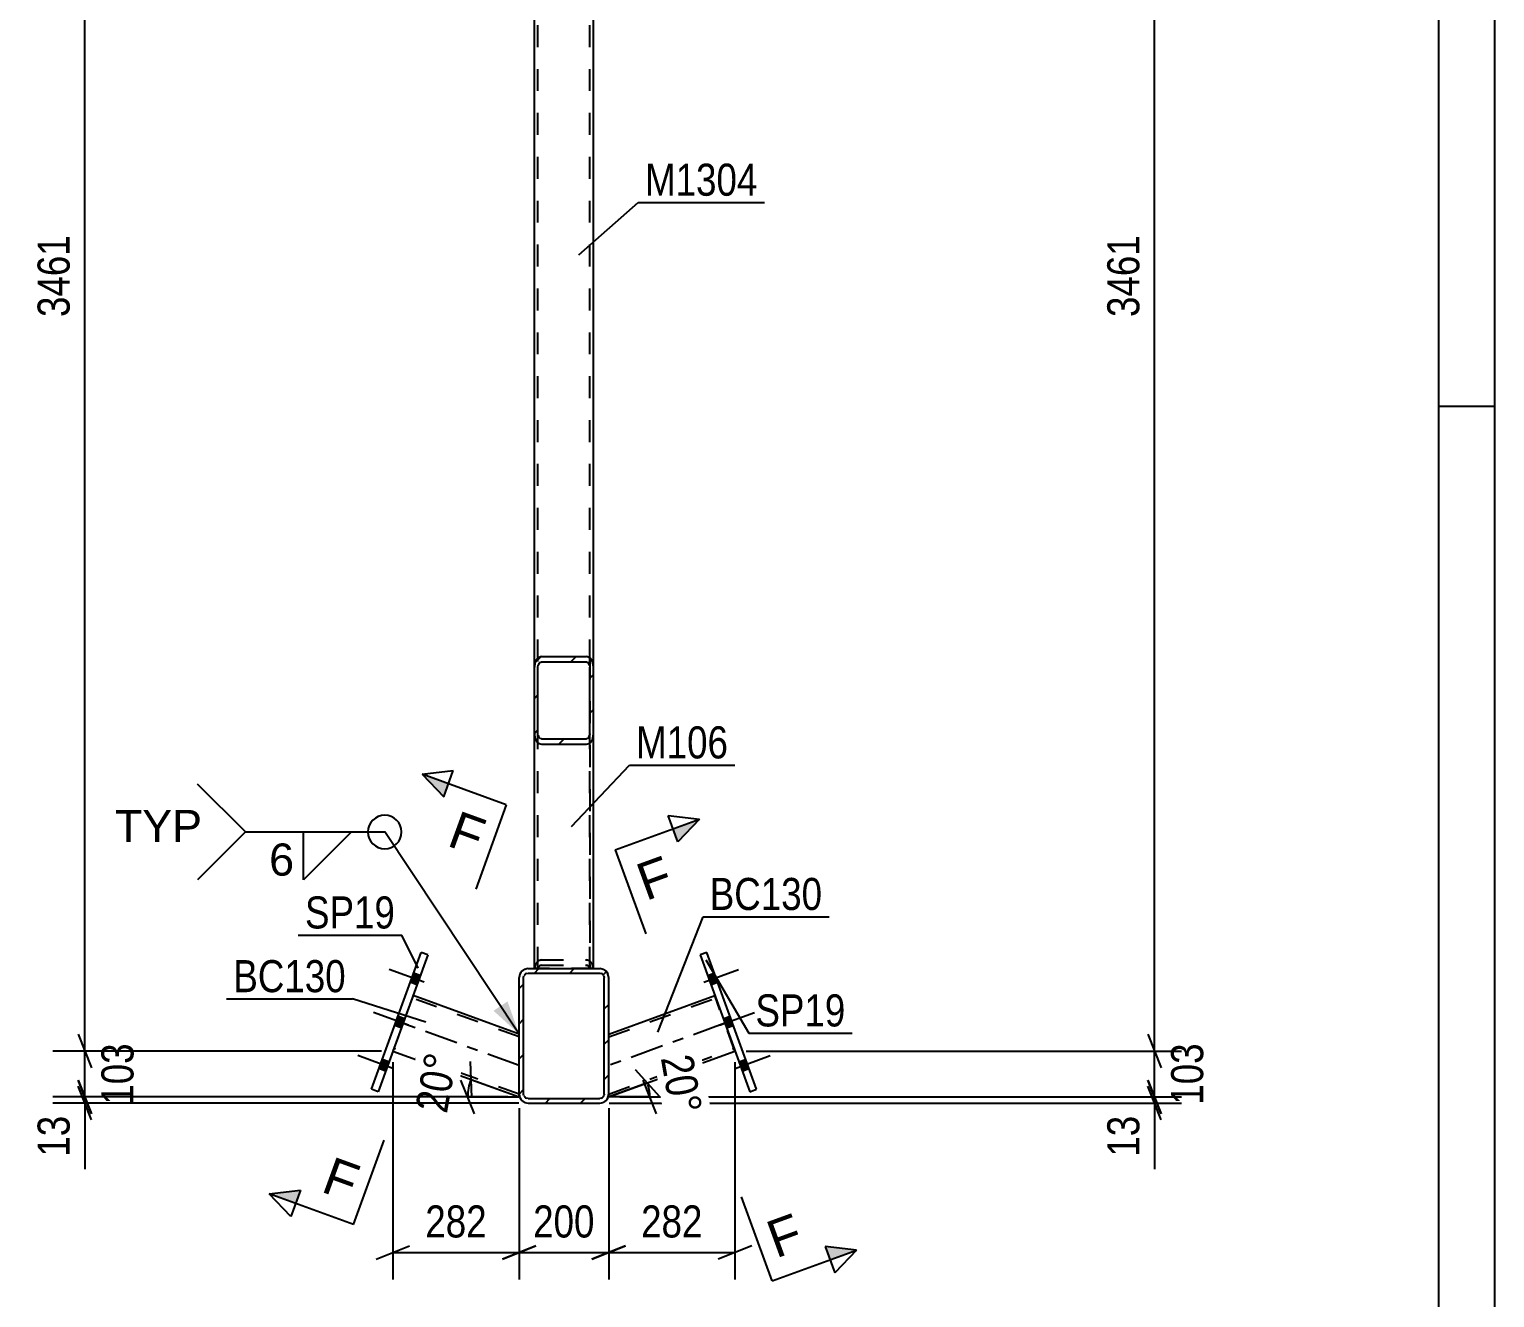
# Model space of a CAD drawing. Header units: millimetres. Extents: x 0 to 841, y 0 to 594.
# Drawn here: x 710.1 to 841, y 367.4 to 480.7 of the extents above; entities that cross this region are included whole.
import ezdxf

# ---------------------------------------------------------------- set-up
doc = ezdxf.new("R2010")
doc.units = ezdxf.units.MM
doc.linetypes.add('DXK_LINE_DOT2', pattern=[3.9198, 1.9599, -1.9599])
doc.linetypes.add('DXK_LINE_DOT3', pattern=[5.9187, 2.979, -0.9799, 0.9799, -0.9799])
doc.styles.add('Arial', font='ARIAL.TTF', dxfattribs={"height": 0.2})
doc.styles.add('Arial Narrow', font='ARIALN.TTF', dxfattribs={"height": 0.2})

# ---------------------------------------------------------------- blocks, each defined once
blk = doc.blocks.new('Unknown-122615563-1162')
at = {"color": 5, "linetype": 'Continuous'}
for p, q in [((841, 0), (841, 594)), ((836, 5), (836, 589)), ((841, 447), (836, 447))]:
    blk.add_line(p, q, dxfattribs=at)
blk = doc.blocks.new('Part-122615563-1500 - 1405')
at = {"color": 2, "linetype": 'Continuous'}
for p, q in [((740.69, 386.03), (745.13, 398.25)), ((745.74, 398.03), (741.29, 385.81)), ((745.74, 398.03), (745.13, 398.25)), ((741.29, 385.81), (740.69, 386.03))]:
    blk.add_line(p, q, dxfattribs=at)
blk = doc.blocks.new('Bolt-122615563-1472 - 1405')
at = {"linetype": 'Continuous'}
for points in [[(770.71, 396.19), (771.01, 395.36), (771.61, 395.58), (771.31, 396.41)], [(770.71, 396.19), (771.01, 395.36), (771.61, 395.58), (771.31, 396.41)], [(770.71, 396.19), (771.01, 395.36), (771.61, 395.58), (771.31, 396.41)], [(772.11, 392.33), (772.41, 391.51), (773.01, 391.73), (772.71, 392.55)], [(772.11, 392.33), (772.41, 391.51), (773.01, 391.73), (772.71, 392.55)], [(773.51, 388.48), (773.81, 387.65), (774.41, 387.87), (774.11, 388.7)], [(773.51, 388.48), (773.81, 387.65), (774.41, 387.87), (774.11, 388.7)], [(773.51, 388.48), (773.81, 387.65), (774.41, 387.87), (774.11, 388.7)]]:
    blk.add_hatch(color=1, dxfattribs=at).paths.add_polyline_path(points)
at = {"color": 1, "linetype": 'Continuous'}
for p, q in [((770.37, 395.6), (773.49, 396.73)), ((770.37, 395.6), (773.49, 396.73)), ((770.37, 395.6), (773.49, 396.73)), ((770.71, 396.19), (771.31, 396.41)), ((770.71, 396.19), (771.31, 396.41)), ((770.71, 396.19), (771.31, 396.41)), ((771.01, 395.36), (771.61, 395.58)), ((771.01, 395.36), (771.61, 395.58)), ((771.01, 395.36), (771.61, 395.58)), ((771.77, 391.74), (774.89, 392.88)), ((771.77, 391.74), (774.89, 392.88)), ((772.11, 392.33), (772.71, 392.55)), ((772.11, 392.33), (772.71, 392.55)), ((772.41, 391.51), (773.01, 391.73)), ((772.41, 391.51), (773.01, 391.73)), ((773.17, 387.89), (776.29, 389.03)), ((773.17, 387.89), (776.29, 389.03)), ((773.17, 387.89), (776.29, 389.03)), ((773.51, 388.48), (774.11, 388.7)), ((773.51, 388.48), (774.11, 388.7)), ((773.51, 388.48), (774.11, 388.7)), ((773.81, 387.65), (774.41, 387.87)), ((773.81, 387.65), (774.41, 387.87)), ((773.81, 387.65), (774.41, 387.87))]:
    blk.add_line(p, q, dxfattribs=at)
blk = doc.blocks.new('Part-122615563-1465 - 1405')
at = {"linetype": 'Continuous'}
h = blk.add_hatch(dxfattribs=at)
h.set_pattern_fill('', scale=0.7, style=0, pattern_type=0)
h.set_pattern_definition([(45, (755.2455, 417.7935), (-1.57154, 1.57154), [])])
h.paths.add_polyline_path([(755.25, 423.72), (755.25, 417.79), (755.29, 417.43), (755.43, 417.12), (755.64, 416.92), (755.89, 416.85), (759.89, 416.85), (760.13, 416.92), (760.34, 417.12), (760.48, 417.43), (760.53, 417.79), (760.53, 423.72), (760.48, 424.08), (760.34, 424.39), (760.13, 424.6), (759.89, 424.67), (755.89, 424.67), (755.64, 424.6), (755.43, 424.39), (755.29, 424.08)])
h.paths.add_polyline_path([(755.66, 424.06), (755.76, 424.16), (755.89, 424.2), (759.89, 424.2), (760.01, 424.16), (760.11, 424.06), (760.18, 423.9), (760.21, 423.72), (760.21, 417.79), (760.18, 417.61), (760.11, 417.46), (760.01, 417.36), (759.89, 417.32), (755.89, 417.32), (755.76, 417.36), (755.66, 417.46), (755.59, 417.61), (755.57, 417.79), (755.57, 423.72), (755.59, 423.9)])
at = {"color": 2, "linetype": 'Continuous'}
for p, q in [((755.29, 424.08), (755.25, 423.72)), ((755.89, 424.67), (755.64, 424.6)), ((755.76, 424.16), (755.89, 424.2)), ((755.89, 424.67), (759.89, 424.67)), ((755.89, 424.2), (759.89, 424.2)), ((760.13, 424.6), (759.89, 424.67)), ((759.89, 424.2), (760.01, 424.16)), ((760.53, 423.72), (760.48, 424.08)), ((755.25, 417.79), (755.25, 423.72)), ((755.57, 423.72), (755.59, 423.9)), ((755.57, 417.79), (755.57, 423.72)), ((760.18, 423.9), (760.21, 423.72)), ((760.21, 417.79), (760.21, 423.72)), ((760.53, 417.79), (760.53, 423.72)), ((755.25, 396.8), (755.25, 417.79)), ((755.25, 417.79), (755.29, 417.43)), ((755.59, 417.61), (755.57, 417.79)), ((760.21, 417.79), (760.18, 417.61)), ((760.48, 417.43), (760.53, 417.79)), ((760.53, 396.8), (760.53, 417.79)), ((755.64, 416.92), (755.89, 416.85)), ((755.89, 417.32), (755.76, 417.36)), ((755.89, 417.32), (759.89, 417.32)), ((755.89, 416.85), (759.89, 416.85)), ((760.01, 417.36), (759.89, 417.32)), ((759.89, 416.85), (760.13, 416.92))]:
    blk.add_line(p, q, dxfattribs=at)
at = {"color": 7, "linetype": 'DXK_LINE_DOT2'}
for p, q in [((755.25, 417.79), (755.25, 423.72)), ((755.57, 396.8), (755.57, 423.72)), ((760.21, 396.8), (760.21, 423.72)), ((760.53, 417.79), (760.53, 423.72)), ((755.25, 396.8), (760.53, 396.8)), ((755.27, 396.8), (755.29, 397.01)), ((755.57, 396.8), (755.59, 396.8)), ((755.59, 396.83), (755.59, 396.8)), ((755.64, 397.52), (755.89, 397.6)), ((755.89, 397.12), (755.76, 397.09)), ((755.89, 397.6), (759.89, 397.6)), ((755.89, 397.12), (759.89, 397.12)), ((759.89, 397.6), (760.13, 397.52)), ((760.01, 397.09), (759.89, 397.12)), ((760.19, 396.8), (760.18, 396.83)), ((760.48, 397.01), (760.51, 396.8))]:
    blk.add_line(p, q, dxfattribs=at)
at = {"color": 2, "linetype": 'Continuous'}
for centre, radius, start, end in [((756.14, 423.89), 0.863, 124.9769, 167.0015), ((756.01, 423.81), 0.432, 124.9769, 167.0015), ((759.76, 423.81), 0.432, 12.9985, 55.0231), ((759.64, 423.89), 0.863, 12.9985, 55.0231), ((756.14, 417.62), 0.863, 192.9985, 235.0231), ((756.01, 417.71), 0.432, 192.9985, 235.0231), ((759.76, 417.71), 0.432, 304.9769, 347.0015), ((759.64, 417.62), 0.863, 304.9769, 347.0015)]:
    blk.add_arc(centre, radius, start, end, dxfattribs=at)
at = {"color": 7, "linetype": 'DXK_LINE_DOT2'}
for centre, radius, start, end in [((756.14, 396.82), 0.863, 124.9769, 167.0015), ((756.01, 396.73), 0.432, 124.9769, 167.0015), ((759.76, 396.73), 0.432, 12.9985, 55.0231), ((759.64, 396.82), 0.863, 12.9985, 55.0231)]:
    blk.add_arc(centre, radius, start, end, dxfattribs=at)
blk = doc.blocks.new('Bolt-122615563-1470 - 1405')
at = {"linetype": 'Continuous'}
for points in [[(744.76, 395.36), (745.06, 396.19), (744.46, 396.41), (744.16, 395.58)], [(744.76, 395.36), (745.06, 396.19), (744.46, 396.41), (744.16, 395.58)], [(744.76, 395.36), (745.06, 396.19), (744.46, 396.41), (744.16, 395.58)], [(743.36, 391.51), (743.66, 392.33), (743.06, 392.55), (742.76, 391.73)], [(743.36, 391.51), (743.66, 392.33), (743.06, 392.55), (742.76, 391.73)], [(741.96, 387.65), (742.26, 388.48), (741.66, 388.7), (741.36, 387.87)], [(741.96, 387.65), (742.26, 388.48), (741.66, 388.7), (741.36, 387.87)], [(741.96, 387.65), (742.26, 388.48), (741.66, 388.7), (741.36, 387.87)]]:
    blk.add_hatch(color=1, dxfattribs=at).paths.add_polyline_path(points)
at = {"color": 1, "linetype": 'Continuous'}
for p, q in [((745.4, 395.59), (742.28, 396.73)), ((745.4, 395.59), (742.28, 396.73)), ((745.4, 395.59), (742.28, 396.73)), ((744.76, 395.36), (744.16, 395.58)), ((744.76, 395.36), (744.16, 395.58)), ((744.76, 395.36), (744.16, 395.58)), ((745.06, 396.19), (744.46, 396.41)), ((745.06, 396.19), (744.46, 396.41)), ((745.06, 396.19), (744.46, 396.41)), ((744, 391.74), (740.88, 392.88)), ((744, 391.74), (740.88, 392.88)), ((743.36, 391.51), (742.76, 391.73)), ((743.36, 391.51), (742.76, 391.73)), ((743.66, 392.33), (743.06, 392.55)), ((743.66, 392.33), (743.06, 392.55)), ((742.6, 387.89), (739.48, 389.03)), ((742.6, 387.89), (739.48, 389.03)), ((742.6, 387.89), (739.48, 389.03)), ((742.26, 388.48), (741.66, 388.7)), ((742.26, 388.48), (741.66, 388.7)), ((742.26, 388.48), (741.66, 388.7)), ((741.96, 387.65), (741.36, 387.87)), ((741.96, 387.65), (741.36, 387.87)), ((741.96, 387.65), (741.36, 387.87))]:
    blk.add_line(p, q, dxfattribs=at)
blk = doc.blocks.new('Part-122615563-1510 - 1405')
at = {"color": 2, "linetype": 'Continuous'}
for p, q in [((770.64, 398.25), (770.04, 398.03)), ((770.04, 398.03), (774.48, 385.81)), ((775.08, 386.03), (770.64, 398.25)), ((774.48, 385.81), (775.08, 386.03))]:
    blk.add_line(p, q, dxfattribs=at)
blk = doc.blocks.new('Part-122615563-1530 - 1405')
at = {"color": 2, "linetype": 'Continuous'}
for p, q in [((761.89, 390.95), (771.36, 394.4)), ((761.89, 385.34), (773.16, 389.44)), ((761.89, 385.37), (761.89, 385.6)), ((761.89, 385.37), (761.89, 385.34))]:
    blk.add_line(p, q, dxfattribs=at)
at = {"color": 7, "linetype": 'DXK_LINE_DOT2'}
for p, q in [((761.89, 390.7), (771.44, 394.18)), ((773.16, 389.44), (771.36, 394.4)), ((761.89, 390.92), (761.89, 390.95)), ((761.89, 385.6), (761.89, 390.95)), ((761.89, 385.59), (773.08, 389.67))]:
    blk.add_line(p, q, dxfattribs=at)
at = {"color": 7, "linetype": 'DXK_LINE_DOT3'}
blk.add_line((772.26, 391.92), (761.89, 388.14), dxfattribs=at)
blk = doc.blocks.new('Part-122615563-1631 - 1405')
at = {"color": 7, "linetype": 'DXK_LINE_DOT2'}
for p, q in [((755.25, 396.8), (755.25, 424.6)), ((755.57, 396.8), (755.57, 424.6)), ((760.21, 424.6), (760.21, 396.8)), ((760.53, 396.8), (760.53, 424.6)), ((755.25, 396.8), (760.53, 396.8)), ((755.29, 396.8), (755.25, 396.8)), ((755.29, 397.01), (755.27, 396.8)), ((755.59, 396.8), (755.59, 396.83)), ((755.89, 397.6), (755.64, 397.52)), ((755.76, 397.09), (755.89, 397.12)), ((755.89, 397.6), (759.89, 397.6)), ((755.89, 397.12), (759.89, 397.12)), ((760.11, 397.53), (759.89, 397.6)), ((759.89, 397.12), (760.01, 397.09)), ((760.13, 397.52), (760.11, 397.53)), ((760.18, 396.83), (760.19, 396.8)), ((760.21, 396.8), (760.19, 396.8)), ((760.51, 396.8), (760.48, 397.01))]:
    blk.add_line(p, q, dxfattribs=at)
for centre, radius, start, end in [((756.14, 396.82), 0.863, 124.9769, 167.0015), ((756.01, 396.73), 0.432, 124.9769, 167.0015), ((759.76, 396.73), 0.432, 12.9985, 55.0231), ((759.64, 396.82), 0.863, 12.9985, 55.0231)]:
    blk.add_arc(centre, radius, start, end, dxfattribs=at)
blk = doc.blocks.new('Part-122615563-1646 - 1405')
at = {"color": 7, "linetype": 'DXK_LINE_DOT2'}
for p, q in [((744.42, 394.4), (742.61, 389.44)), ((753.89, 390.7), (744.33, 394.18)), ((753.89, 390.92), (753.89, 390.95)), ((753.89, 385.6), (753.89, 390.95)), ((753.89, 385.59), (742.69, 389.66))]:
    blk.add_line(p, q, dxfattribs=at)
at = {"color": 2, "linetype": 'Continuous'}
for p, q in [((753.89, 390.95), (744.42, 394.4)), ((742.61, 389.44), (753.89, 385.34)), ((753.89, 385.34), (753.89, 385.6))]:
    blk.add_line(p, q, dxfattribs=at)
at = {"color": 7, "linetype": 'DXK_LINE_DOT3'}
blk.add_line((753.89, 388.14), (743.51, 391.92), dxfattribs=at)
blk = doc.blocks.new('Part-122615563-1667 - 1405')
at = {"color": 7, "linetype": 'DXK_LINE_DOT2'}
for p, q in [((755.25, 512.4), (760.53, 512.4)), ((755.25, 485.47), (755.25, 512.4)), ((755.57, 396.8), (755.57, 512.4)), ((760.21, 396.8), (760.21, 512.4)), ((760.53, 485.47), (760.53, 512.4)), ((755.25, 396.8), (755.25, 423.72)), ((760.53, 396.8), (760.53, 423.72)), ((760.53, 396.8), (755.25, 396.8))]:
    blk.add_line(p, q, dxfattribs=at)
at = {"color": 2, "linetype": 'Continuous'}
for p, q in [((755.25, 423.72), (755.25, 485.47)), ((760.53, 423.72), (760.53, 485.47))]:
    blk.add_line(p, q, dxfattribs=at)
blk = doc.blocks.new('Part-122615563-1682 - 1405')
at = {"linetype": 'Continuous'}
h = blk.add_hatch(dxfattribs=at)
h.set_pattern_fill('', scale=0.7, style=0, pattern_type=0)
h.set_pattern_definition([(45, (753.8855, 385.596), (-1.57154, 1.57154), [])])
h.paths.add_polyline_path([(753.89, 396), (753.89, 385.6), (753.95, 385.29), (754.12, 385.03), (754.38, 384.86), (754.69, 384.8), (761.09, 384.8), (761.39, 384.86), (761.65, 385.03), (761.82, 385.29), (761.89, 385.6), (761.89, 396), (761.82, 396.3), (761.65, 396.56), (761.39, 396.74), (761.09, 396.8), (754.69, 396.8), (754.38, 396.74), (754.12, 396.56), (753.95, 396.3)])
h.paths.add_polyline_path([(754.4, 396.28), (754.53, 396.37), (754.69, 396.4), (761.09, 396.4), (761.24, 396.37), (761.37, 396.28), (761.46, 396.15), (761.49, 396), (761.49, 385.6), (761.46, 385.44), (761.37, 385.31), (761.24, 385.23), (761.09, 385.2), (754.69, 385.2), (754.53, 385.23), (754.4, 385.31), (754.32, 385.44), (754.29, 385.6), (754.29, 396), (754.32, 396.15)])
at = {"color": 2, "linetype": 'Continuous'}
for p, q in [((754.69, 396.8), (754.38, 396.74)), ((754.69, 396.8), (754.69, 396.8)), ((754.69, 396.8), (761.09, 396.8)), ((761.09, 396.8), (761.09, 396.8)), ((761.39, 396.74), (761.09, 396.8)), ((753.95, 396.3), (753.89, 396)), ((753.89, 396), (753.89, 396)), ((753.89, 385.6), (753.89, 396)), ((754.29, 396), (754.32, 396.15)), ((754.29, 396), (754.29, 396)), ((754.29, 385.6), (754.29, 396)), ((754.53, 396.37), (754.69, 396.4)), ((754.69, 396.4), (754.69, 396.4)), ((754.69, 396.4), (761.09, 396.4)), ((761.09, 396.4), (761.09, 396.4)), ((761.09, 396.4), (761.24, 396.37)), ((761.46, 396.15), (761.49, 396)), ((761.49, 396), (761.49, 396)), ((761.49, 385.6), (761.49, 396)), ((761.89, 396), (761.82, 396.3)), ((761.89, 396), (761.89, 396)), ((761.89, 385.6), (761.89, 396)), ((753.89, 385.6), (753.89, 385.6)), ((753.89, 385.6), (753.95, 385.29)), ((754.29, 385.6), (754.29, 385.6)), ((754.32, 385.44), (754.29, 385.6)), ((754.38, 384.86), (754.69, 384.8)), ((754.69, 385.2), (754.53, 385.23)), ((754.69, 385.2), (754.69, 385.2)), ((754.69, 385.2), (761.09, 385.2)), ((754.69, 384.8), (754.69, 384.8)), ((754.69, 384.8), (761.09, 384.8)), ((761.24, 385.23), (761.09, 385.2)), ((761.09, 385.2), (761.09, 385.2)), ((761.09, 384.8), (761.39, 384.86)), ((761.09, 384.8), (761.09, 384.8)), ((761.49, 385.6), (761.46, 385.44)), ((761.49, 385.6), (761.49, 385.6)), ((761.82, 385.29), (761.89, 385.6)), ((761.89, 385.6), (761.89, 385.6))]:
    blk.add_line(p, q, dxfattribs=at)
for centre, radius, start, end in [((754.69, 396), 0.8, 112.5, 157.5), ((761.09, 396), 0.8, 22.5, 67.5), ((754.69, 396), 0.4, 112.5, 157.5), ((761.09, 396), 0.4, 22.5, 67.5), ((754.69, 385.6), 0.8, 202.5, 247.5), ((754.69, 385.6), 0.4, 202.5, 247.5), ((761.09, 385.6), 0.4, 292.5, 337.5), ((761.09, 385.6), 0.8, 292.5, 337.5)]:
    blk.add_arc(centre, radius, start, end, dxfattribs=at)
blk = doc.blocks.new('StraightDimension-122615563-1704 - 1405')
at = {"color": 7, "linetype": 'Continuous'}
for p, q in [((810.02, 390.94), (811.22, 387.94)), ((774.16, 389.44), (813.47, 389.44)), ((810.62, 385.34), (810.62, 389.44)), ((811.22, 383.84), (810.02, 386.84)), ((762.89, 385.34), (813.47, 385.34))]:
    blk.add_line(p, q, dxfattribs=at)
at = {"color": 0}
blk.add_wipeout([(815.57, 390.73), (811.37, 390.73), (811.37, 384.05), (815.57, 384.05)], dxfattribs=at)
at = {"color": 3, "style": 'Arial Narrow'}
blk.add_text('103', height=2.863, rotation=90.0002, dxfattribs=at).set_placement((814.97, 384.65))
blk = doc.blocks.new('AngleDimension-122615563-1816 - 1405')
at = {"color": 7, "linetype": 'Continuous'}
for p, q in [((749.52, 388.52), (749.62, 385.29)), ((749.89, 383.84), (748.69, 386.84)), ((749.57, 386.91), (753.89, 385.34)), ((752.89, 385.34), (749.29, 385.34)), ((749.29, 385.34), (753.89, 385.34))]:
    blk.add_line(p, q, dxfattribs=at)
blk.add_arc((753.89, 385.34), 4.59, 159.9998, 180, dxfattribs=at)
at = {"color": 0}
blk.add_wipeout([(749.04, 389.47), (744.9, 390.2), (743.78, 383.84), (747.92, 383.11)], dxfattribs=at)
at = {"color": 3, "style": 'Arial Narrow'}
blk.add_text('20°', height=2.863, rotation=80.0021, dxfattribs=at).set_placement((747.43, 383.8))
blk = doc.blocks.new('StraightDimension-122615563-1771 - 1405')
at = {"color": 7, "linetype": 'Continuous'}
for p, q in [((714.5, 390.94), (715.7, 387.94)), ((741.61, 389.44), (712.7, 389.44)), ((715.1, 385.34), (715.1, 389.44)), ((715.7, 383.84), (714.5, 386.84)), ((752.89, 385.34), (712.7, 385.34))]:
    blk.add_line(p, q, dxfattribs=at)
at = {"color": 0}
blk.add_wipeout([(720.05, 390.73), (715.85, 390.73), (715.85, 384.05), (720.05, 384.05)], dxfattribs=at)
at = {"color": 3, "style": 'Arial Narrow'}
blk.add_text('103', height=2.863, rotation=90.0002, dxfattribs=at).set_placement((719.45, 384.65))
blk = doc.blocks.new('StraightDimension-122615563-1687 - 1405')
at = {"color": 7, "linetype": 'Continuous'}
for p, q in [((810.02, 386.84), (811.22, 383.84)), ((811.22, 383.3), (810.02, 386.3)), ((761.93, 384.8), (813.02, 384.8)), ((762.89, 385.34), (813.02, 385.34)), ((810.62, 384.8), (810.62, 385.34)), ((810.62, 384.8), (810.62, 378.89)), ((810.62, 384.8), (810.62, 378.89))]:
    blk.add_line(p, q, dxfattribs=at)
at = {"color": 0}
blk.add_wipeout([(809.87, 384.27), (805.67, 384.27), (805.67, 379.41), (809.87, 379.41)], dxfattribs=at)
at = {"color": 3, "style": 'Arial Narrow'}
blk.add_text('13', height=2.863, rotation=90.0002, dxfattribs=at).set_placement((809.27, 380.01))
blk = doc.blocks.new('StraightDimension-122615563-1714 - 1405')
at = {"color": 7, "linetype": 'Continuous'}
for p, q in [((811.22, 526.39), (810.02, 529.39)), ((784.69, 527.89), (813.02, 527.89)), ((810.62, 389.44), (810.62, 527.89)), ((810.02, 390.94), (811.22, 387.94)), ((774.16, 389.44), (813.02, 389.44))]:
    blk.add_line(p, q, dxfattribs=at)
at = {"color": 0}
blk.add_wipeout([(809.87, 462.92), (805.67, 462.92), (805.67, 454.41), (809.87, 454.41)], dxfattribs=at)
at = {"color": 3, "style": 'Arial Narrow'}
blk.add_text('3461', height=2.863, rotation=90.0002, dxfattribs=at).set_placement((809.27, 455.01))
blk = doc.blocks.new('AngleDimension-122615563-1749 - 1405')
at = {"color": 7, "linetype": 'Continuous'}
for p, q in [((764.26, 387.8), (766.42, 385.39)), ((765.34, 386.59), (761.89, 385.34)), ((766.16, 383.84), (764.96, 386.84)), ((765.56, 385.34), (761.89, 385.34)), ((762.89, 385.34), (765.56, 385.34))]:
    blk.add_line(p, q, dxfattribs=at)
blk.add_arc((761.89, 385.34), 3.67, 0, 19.9997, dxfattribs=at)
at = {"color": 0}
blk.add_wipeout([(766.95, 382.95), (771.09, 383.68), (769.97, 390.04), (765.83, 389.31)], dxfattribs=at)
at = {"color": 3, "style": 'Arial Narrow'}
blk.add_text('20°', height=2.863, rotation=-80.0021, dxfattribs=at).set_placement((766.53, 388.82))
blk = doc.blocks.new('StraightDimension-122615563-1882 - 1405')
at = {"color": 7, "linetype": 'Continuous'}
for p, q in [((753.89, 384.34), (753.89, 369.04)), ((761.89, 384.34), (761.89, 369.04)), ((752.39, 370.84), (755.39, 372.04)), ((763.39, 372.04), (760.39, 370.84)), ((753.89, 371.44), (761.89, 371.44))]:
    blk.add_line(p, q, dxfattribs=at)
at = {"color": 0}
blk.add_wipeout([(761.23, 372.19), (761.23, 376.39), (754.54, 376.39), (754.54, 372.19)], dxfattribs=at)
at = {"color": 3, "style": 'Arial Narrow'}
blk.add_text('200', height=2.863, dxfattribs=at).set_placement((755.14, 372.79))
blk = doc.blocks.new('StraightDimension-122615563-1761 - 1405')
at = {"color": 7, "linetype": 'Continuous'}
for p, q in [((714.5, 386.84), (715.7, 383.84)), ((715.7, 383.3), (714.5, 386.3)), ((752.89, 385.34), (712.25, 385.34)), ((753.85, 384.8), (712.25, 384.8)), ((715.1, 384.8), (715.1, 385.34)), ((715.1, 384.8), (715.1, 378.89)), ((715.1, 384.8), (715.1, 378.89))]:
    blk.add_line(p, q, dxfattribs=at)
at = {"color": 0}
blk.add_wipeout([(714.35, 384.27), (710.15, 384.27), (710.15, 379.41), (714.35, 379.41)], dxfattribs=at)
at = {"color": 3, "style": 'Arial Narrow'}
blk.add_text('13', height=2.863, rotation=90.0002, dxfattribs=at).set_placement((713.75, 380.01))
blk = doc.blocks.new('StraightDimension-122615563-1781 - 1405')
at = {"color": 7, "linetype": 'Continuous'}
for p, q in [((715.7, 526.39), (714.5, 529.39)), ((731.08, 527.89), (712.25, 527.89)), ((715.1, 389.44), (715.1, 527.89)), ((714.5, 390.94), (715.7, 387.94)), ((741.61, 389.44), (712.25, 389.44))]:
    blk.add_line(p, q, dxfattribs=at)
at = {"color": 0}
blk.add_wipeout([(714.35, 462.92), (710.15, 462.92), (710.15, 454.41), (714.35, 454.41)], dxfattribs=at)
at = {"color": 3, "style": 'Arial Narrow'}
blk.add_text('3461', height=2.863, rotation=90.0002, dxfattribs=at).set_placement((713.75, 455.01))
blk = doc.blocks.new('StraightDimension-122615563-1863 - 1405')
at = {"color": 7, "linetype": 'Continuous'}
for p, q in [((742.61, 388.44), (742.61, 369.04)), ((753.89, 384.34), (753.89, 369.04)), ((741.11, 370.84), (744.11, 372.04)), ((755.39, 372.04), (752.39, 370.84)), ((742.61, 371.44), (753.89, 371.44))]:
    blk.add_line(p, q, dxfattribs=at)
at = {"color": 0}
blk.add_wipeout([(751.59, 372.19), (751.59, 376.39), (744.91, 376.39), (744.91, 372.19)], dxfattribs=at)
at = {"color": 3, "style": 'Arial Narrow'}
blk.add_text('282', height=2.863, dxfattribs=at).set_placement((745.51, 372.79))
blk = doc.blocks.new('StraightDimension-122615563-1901 - 1405')
at = {"color": 7, "linetype": 'Continuous'}
for p, q in [((773.16, 388.44), (773.16, 369.04)), ((761.89, 384.34), (761.89, 369.04)), ((760.39, 370.84), (763.39, 372.04)), ((774.66, 372.04), (771.66, 370.84)), ((761.89, 371.44), (773.16, 371.44))]:
    blk.add_line(p, q, dxfattribs=at)
at = {"color": 0}
blk.add_wipeout([(770.87, 372.19), (770.87, 376.39), (764.18, 376.39), (764.18, 372.19)], dxfattribs=at)
at = {"color": 3, "style": 'Arial Narrow'}
blk.add_text('282', height=2.863, dxfattribs=at).set_placement((764.78, 372.79))
blk = doc.blocks.new('MarkSet-122615563-2027 - 1405')
at = {"color": 0}
blk.add_wipeout([(772.55, 415.58), (772.55, 418.58), (764.33, 418.58), (764.33, 415.58)], dxfattribs=at)
blk.add_wipeout([(772.55, 415.58), (772.55, 418.58), (764.33, 418.58), (764.33, 415.58)], dxfattribs=at)
at = {"color": 30, "linetype": 'Continuous'}
for p, q in [((758.55, 409.49), (763.73, 414.98)), ((763.73, 414.98), (773.15, 414.98))]:
    blk.add_line(p, q, dxfattribs=at)
at = {"color": 3, "style": 'Arial Narrow'}
blk.add_text('M106', height=2.863, dxfattribs=at).set_placement((764.33, 415.58))
blk = doc.blocks.new('SectionMark-122615563-1972 - 1405')
at = {"linetype": 'Continuous'}
for points in [[(747.57, 413.31), (747.15, 412.14), (745.22, 414.17)], [(734.36, 377.01), (733.93, 375.84), (731.58, 376.69)]]:
    blk.add_hatch(color=6, dxfattribs=at).paths.add_polyline_path(points)
at = {"color": 6, "linetype": 'Continuous'}
for p, q in [((745.22, 414.17), (748, 414.49)), ((745.22, 414.17), (747.15, 412.14)), ((747.15, 412.14), (748, 414.49)), ((731.58, 376.69), (734.36, 377.01)), ((734.36, 377.01), (733.51, 374.66)), ((733.51, 374.66), (731.58, 376.69))]:
    blk.add_line(p, q, dxfattribs=at)
at = {"color": 0, "linetype": 'Continuous'}
for points in [[(750.01, 406.84), (751.2, 410.13), (748.53, 411.1), (747.33, 407.82)], [(738.76, 375.94), (739.96, 379.23), (737.28, 380.21), (736.08, 376.92)]]:
    blk.add_wipeout(points, dxfattribs=at)
at = {"color": 6, "linetype": 'Continuous'}
for p, q in [((752.74, 411.43), (745.22, 414.17)), ((752.74, 411.43), (750.01, 403.91)), ((739.1, 373.96), (741.84, 381.47)), ((739.1, 373.96), (731.58, 376.69))]:
    blk.add_line(p, q, dxfattribs=at)
at = {"color": 3, "linetype": 'Continuous', "style": 'Arial'}
for p in [(747.33, 407.82), (736.08, 376.92)]:
    blk.add_text('F', height=3.34, rotation=-20.002, dxfattribs=at).set_placement(p)
blk = doc.blocks.new('Mark-122615563-1496 - 1405')
at = {"color": 0}
blk.add_wipeout([(742.81, 400.39), (742.81, 403.39), (734.77, 403.39), (734.77, 400.39)], dxfattribs=at)
blk.add_wipeout([(742.81, 400.39), (742.81, 403.39), (734.77, 403.39), (734.77, 400.39)], dxfattribs=at)
at = {"color": 30, "linetype": 'Continuous'}
for p in [(734.17, 399.79), (744.87, 396.83)]:
    blk.add_line(p, (743.41, 399.79), dxfattribs=at)
at = {"color": 3, "style": 'Arial Narrow'}
blk.add_text('SP19', height=2.863, dxfattribs=at).set_placement((734.77, 400.39))
blk = doc.blocks.new('Mark-122615563-1506 - 1405')
at = {"color": 0}
blk.add_wipeout([(783.02, 391.64), (783.02, 394.64), (774.99, 394.64), (774.99, 391.64)], dxfattribs=at)
blk.add_wipeout([(783.02, 391.64), (783.02, 394.64), (774.99, 394.64), (774.99, 391.64)], dxfattribs=at)
at = {"color": 30, "linetype": 'Continuous'}
for p, q in [((770.57, 397.59), (774.39, 391.04)), ((774.39, 391.04), (783.62, 391.04))]:
    blk.add_line(p, q, dxfattribs=at)
at = {"color": 3, "style": 'Arial Narrow'}
blk.add_text('SP19', height=2.863, dxfattribs=at).set_placement((774.99, 391.64))
blk = doc.blocks.new('Mark-122615563-1526 - 1405')
at = {"color": 0}
blk.add_wipeout([(780.96, 402.04), (780.96, 405.04), (770.91, 405.04), (770.91, 402.04)], dxfattribs=at)
blk.add_wipeout([(780.96, 402.04), (780.96, 405.04), (770.91, 405.04), (770.91, 402.04)], dxfattribs=at)
at = {"color": 30, "linetype": 'Continuous'}
for p, q in [((766.26, 391.12), (770.31, 401.44)), ((770.31, 401.44), (781.56, 401.44))]:
    blk.add_line(p, q, dxfattribs=at)
at = {"color": 3, "style": 'Arial Narrow'}
blk.add_text('BC130', height=2.863, dxfattribs=at).set_placement((770.91, 402.04))
blk = doc.blocks.new('Mark-122615563-1642 - 1405')
at = {"color": 0}
blk.add_wipeout([(738.42, 394.7), (738.42, 397.7), (728.37, 397.7), (728.37, 394.7)], dxfattribs=at)
blk.add_wipeout([(738.42, 394.7), (738.42, 397.7), (728.37, 397.7), (728.37, 394.7)], dxfattribs=at)
at = {"color": 30, "linetype": 'Continuous'}
for p in [(727.77, 394.1), (745.56, 392.02)]:
    blk.add_line(p, (739.02, 394.1), dxfattribs=at)
at = {"color": 3, "style": 'Arial Narrow'}
blk.add_text('BC130', height=2.863, dxfattribs=at).set_placement((728.37, 394.7))
blk = doc.blocks.new('SectionMark-122615563-1974 - 1405')
at = {"linetype": 'Continuous'}
for points in [[(768.06, 408.12), (767.63, 409.3), (769.98, 410.15)], [(781.65, 370.79), (781.22, 371.97), (784, 371.65)]]:
    blk.add_hatch(color=6, dxfattribs=at).paths.add_polyline_path(points)
at = {"color": 6, "linetype": 'Continuous'}
for p, q in [((768.06, 408.12), (767.21, 410.47)), ((767.21, 410.47), (769.98, 410.15)), ((769.98, 410.15), (768.06, 408.12)), ((784, 371.65), (781.22, 371.97)), ((781.22, 371.97), (782.08, 369.62)), ((784, 371.65), (782.08, 369.62))]:
    blk.add_line(p, q, dxfattribs=at)
at = {"color": 0, "linetype": 'Continuous'}
for points in [[(767.88, 403.8), (766.68, 407.09), (764, 406.11), (765.2, 402.83)], [(779.5, 371.87), (778.3, 375.16), (775.62, 374.19), (776.82, 370.9)]]:
    blk.add_wipeout(points, dxfattribs=at)
at = {"color": 6, "linetype": 'Continuous'}
for p, q in [((762.46, 407.42), (769.98, 410.15)), ((762.46, 407.42), (765.2, 399.9)), ((776.48, 368.91), (773.74, 376.43)), ((776.48, 368.91), (784, 371.65))]:
    blk.add_line(p, q, dxfattribs=at)
at = {"color": 3, "linetype": 'Continuous', "style": 'Arial'}
for p in [(765.2, 402.83), (776.82, 370.9)]:
    blk.add_text('F', height=3.34, rotation=20.002, dxfattribs=at).set_placement(p)
blk = doc.blocks.new('WeldMark-122615563-1980 - 1405')
at = {"linetype": 'Continuous'}
blk.add_hatch(color=30, dxfattribs=at).paths.add_polyline_path([(752.85, 393.87), (753.89, 390.95), (751.6, 393.04)])
at = {"color": 3, "linetype": 'Continuous'}
for p, q in [((729.46, 409.01), (725.18, 413.29)), ((729.46, 409.01), (725.18, 404.72)), ((734.64, 409.01), (738.93, 409.01)), ((738.93, 409.01), (734.64, 404.72)), ((734.64, 404.72), (734.64, 409.01))]:
    blk.add_line(p, q, dxfattribs=at)
at = {"color": 30, "linetype": 'Continuous'}
for p in [(729.46, 409.01), (753.89, 390.95)]:
    blk.add_line(p, (741.89, 409.01), dxfattribs=at)
at = {"color": 3, "linetype": 'Continuous'}
for start, end in [(90, 270), (270, 90)]:
    blk.add_arc((741.89, 409.01), 1.5, start, end, dxfattribs=at)
at = {"color": 0}
blk.add_wipeout([(733.99, 404.91), (733.99, 408.31), (731.36, 408.31), (731.36, 404.91)], dxfattribs=at)
at = {"color": 3, "style": 'Arial'}
blk.add_text('6', height=2.87, dxfattribs=at).set_placement((731.56, 405.11))
at = {"color": 0, "linetype": 'Continuous'}
blk.add_wipeout([(725.56, 408.11), (725.56, 411.11), (717.79, 411.11), (717.79, 408.11)], dxfattribs=at)
blk.add_wipeout([(725.56, 408.11), (725.56, 411.11), (717.79, 411.11), (717.79, 408.11)], dxfattribs=at)
at = {"color": 3, "linetype": 'Continuous', "style": 'Arial'}
blk.add_text('TYP', height=2.865, dxfattribs=at).set_placement((717.79, 408.11))
blk = doc.blocks.new('MarkSet-122615563-2014 - 1405')
at = {"color": 0}
blk.add_wipeout([(775.19, 465.84), (775.19, 468.84), (765.13, 468.84), (765.13, 465.84)], dxfattribs=at)
blk.add_wipeout([(775.19, 465.84), (775.19, 468.84), (765.13, 468.84), (765.13, 465.84)], dxfattribs=at)
at = {"color": 30, "linetype": 'Continuous'}
for p, q in [((759.21, 460.55), (764.53, 465.24)), ((764.53, 465.24), (775.79, 465.24))]:
    blk.add_line(p, q, dxfattribs=at)
at = {"color": 3, "style": 'Arial Narrow'}
blk.add_text('M1304', height=2.863, dxfattribs=at).set_placement((765.13, 465.84))

msp = doc.modelspace()

# ---------------------------------------------------------------- block references
for name in ['Unknown-122615563-1162', 'Part-122615563-1667 - 1405', 'Part-122615563-1465 - 1405', 'Part-122615563-1631 - 1405', 'Part-122615563-1500 - 1405', 'Part-122615563-1510 - 1405', 'Bolt-122615563-1470 - 1405', 'Part-122615563-1682 - 1405', 'Bolt-122615563-1472 - 1405', 'Part-122615563-1646 - 1405', 'Part-122615563-1530 - 1405']:
    msp.add_blockref(name, (0, 0))

# ---------------------------------------------------------------- next in the draw order: block references
for name in ['MarkSet-122615563-2027 - 1405', 'AngleDimension-122615563-1816 - 1405', 'StraightDimension-122615563-1704 - 1405']:
    msp.add_blockref(name, (0, 0))

# ---------------------------------------------------------------- next in the draw order: block references
for name in ['StraightDimension-122615563-1714 - 1405', 'StraightDimension-122615563-1771 - 1405', 'StraightDimension-122615563-1687 - 1405']:
    msp.add_blockref(name, (0, 0))

# ---------------------------------------------------------------- next in the draw order: block references
for name in ['StraightDimension-122615563-1781 - 1405', 'MarkSet-122615563-2014 - 1405', 'Mark-122615563-1506 - 1405', 'AngleDimension-122615563-1749 - 1405']:
    msp.add_blockref(name, (0, 0))

# ---------------------------------------------------------------- next in the draw order: block references
for name in ['Mark-122615563-1526 - 1405', 'StraightDimension-122615563-1882 - 1405']:
    msp.add_blockref(name, (0, 0))

# ---------------------------------------------------------------- next in the draw order: block references
for name in ['StraightDimension-122615563-1901 - 1405', 'StraightDimension-122615563-1761 - 1405']:
    msp.add_blockref(name, (0, 0))

# ---------------------------------------------------------------- next in the draw order: block references
for name in ['SectionMark-122615563-1974 - 1405', 'StraightDimension-122615563-1863 - 1405']:
    msp.add_blockref(name, (0, 0))

# ---------------------------------------------------------------- next in the draw order: block references
msp.add_blockref('SectionMark-122615563-1972 - 1405', (0, 0))

# ---------------------------------------------------------------- next in the draw order: block references
msp.add_blockref('Mark-122615563-1496 - 1405', (0, 0))

# ---------------------------------------------------------------- next in the draw order: block references
msp.add_blockref('Mark-122615563-1642 - 1405', (0, 0))

# ---------------------------------------------------------------- next in the draw order: block references
msp.add_blockref('WeldMark-122615563-1980 - 1405', (0, 0))

doc.saveas('drawing.dxf')
